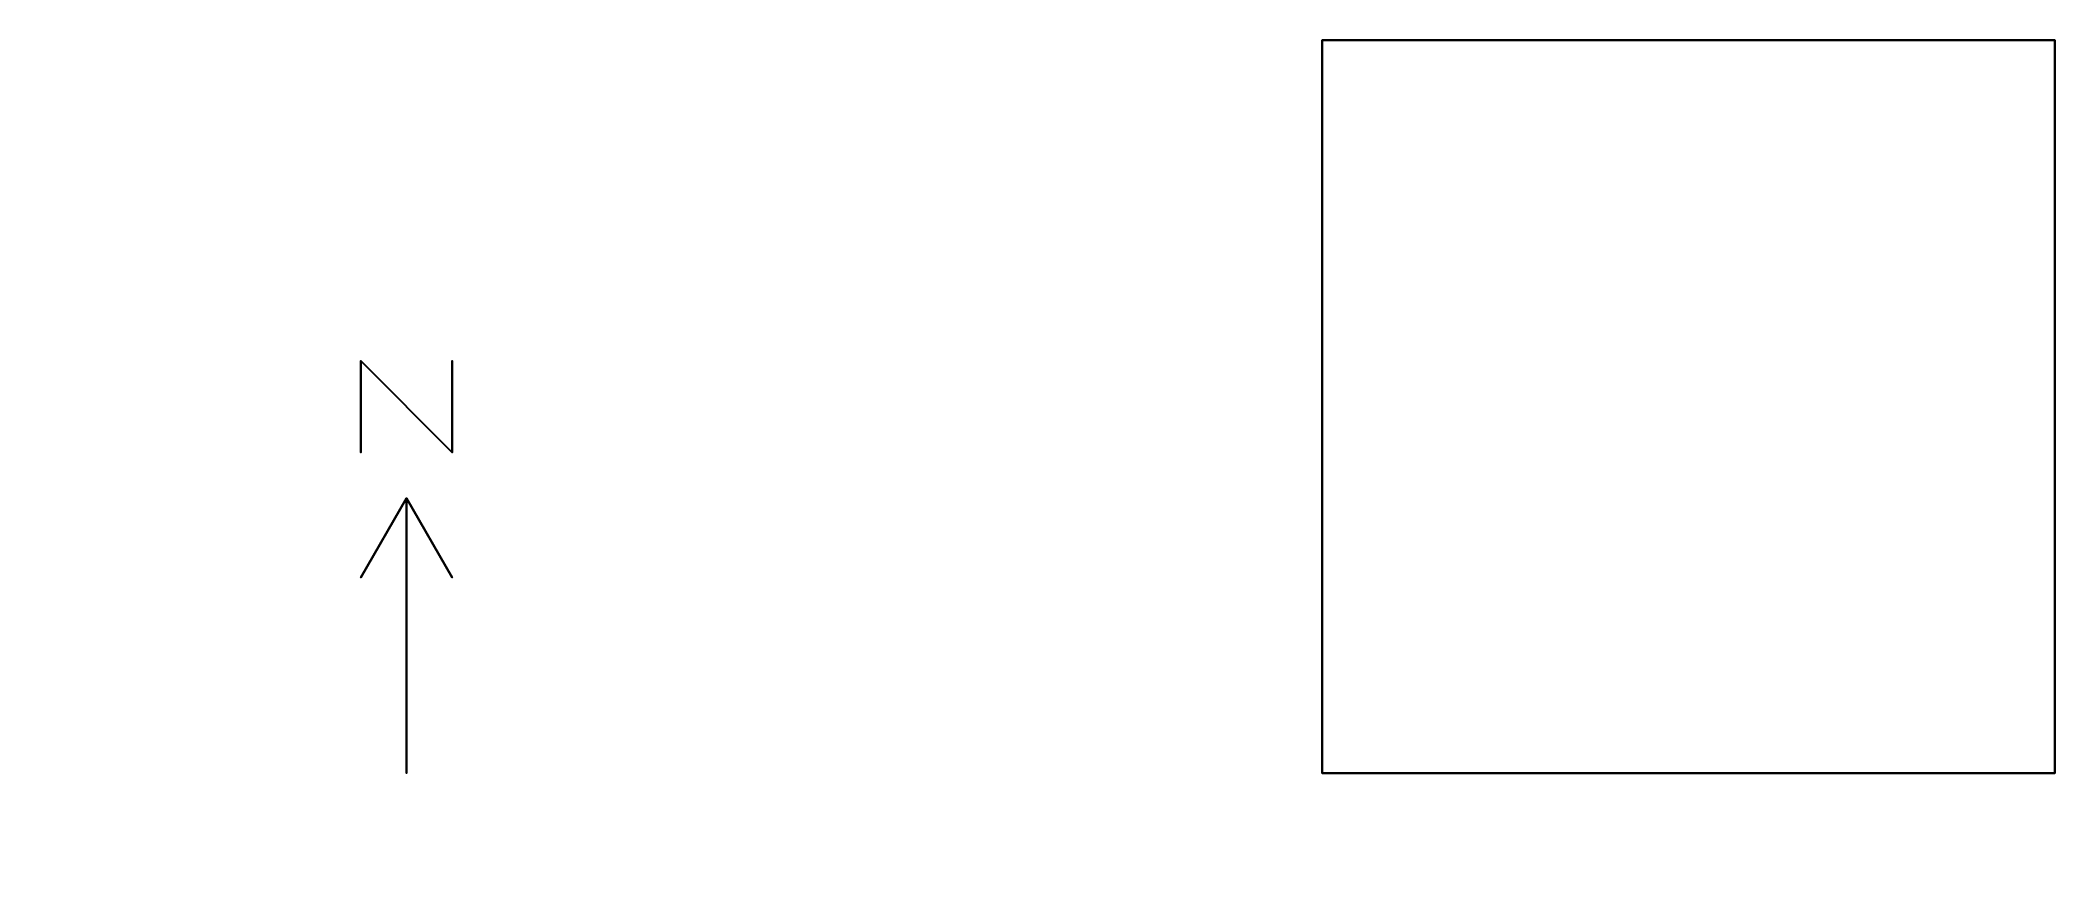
# Model space of a CAD drawing. Header units: metres. Extents: x -14 to 8, y -1.1 to 8.
import ezdxf

# ---------------------------------------------------------------- set-up
doc = ezdxf.new("R2010")
doc.units = ezdxf.units.M

msp = doc.modelspace()

# ---------------------------------------------------------------- linework, layer by layer
at = {"layer": '1', "color": 3}
for points in [[(-10.5, 4.5, 0.1), (-10.5, 4.5), (-10.5, 3.5), (-10.5, 3.5, 0.1)], [(-10.5, 4.5, 0.1), (-10.5, 4.5), (-9.5, 3.5), (-9.5, 3.5, 0.1)], [(-9.5, 4.5, 0.1), (-9.5, 4.5), (-9.5, 3.5), (-9.5, 3.5, 0.1)], [(-10, 3, 0.1), (-10, 3), (-10.5, 2.13397), (-10.5, 2.13397, 0.1)], [(-10, 3, 0.1), (-10, 3), (-10, 0), (-10, 0, 0.1)], [(-10, 3, 0.1), (-10, 3), (-9.5, 2.13397), (-9.5, 2.13397, 0.1)]]:
    msp.add_3dface(points, dxfattribs=at)
at = {"layer": 'ZONE_ONE', "color": 43}
for points in [[(8, 8, 2.3), (8, 8), (0, 8), (0, 8, 2.3)], [(0, 8, 2.3), (0, 8), (0, 0), (0, 0, 2.3)], [(0, 8, 2.3), (0, 0, 2.3), (8, 0, 2.3), (8, 8, 2.3)], [(8, 0, 2.3), (8, 0), (8, 8), (8, 8, 2.3)], [(0, 0, 2.3), (0, 0), (8, 0), (8, 0, 2.3)]]:
    msp.add_3dface(points, dxfattribs=at)
at = {"layer": 'ZONE_ONE', "color": 8}
msp.add_3dface([(0, 0), (0, 8), (8, 8), (8, 0)], dxfattribs=at)

doc.saveas('drawing.dxf')
